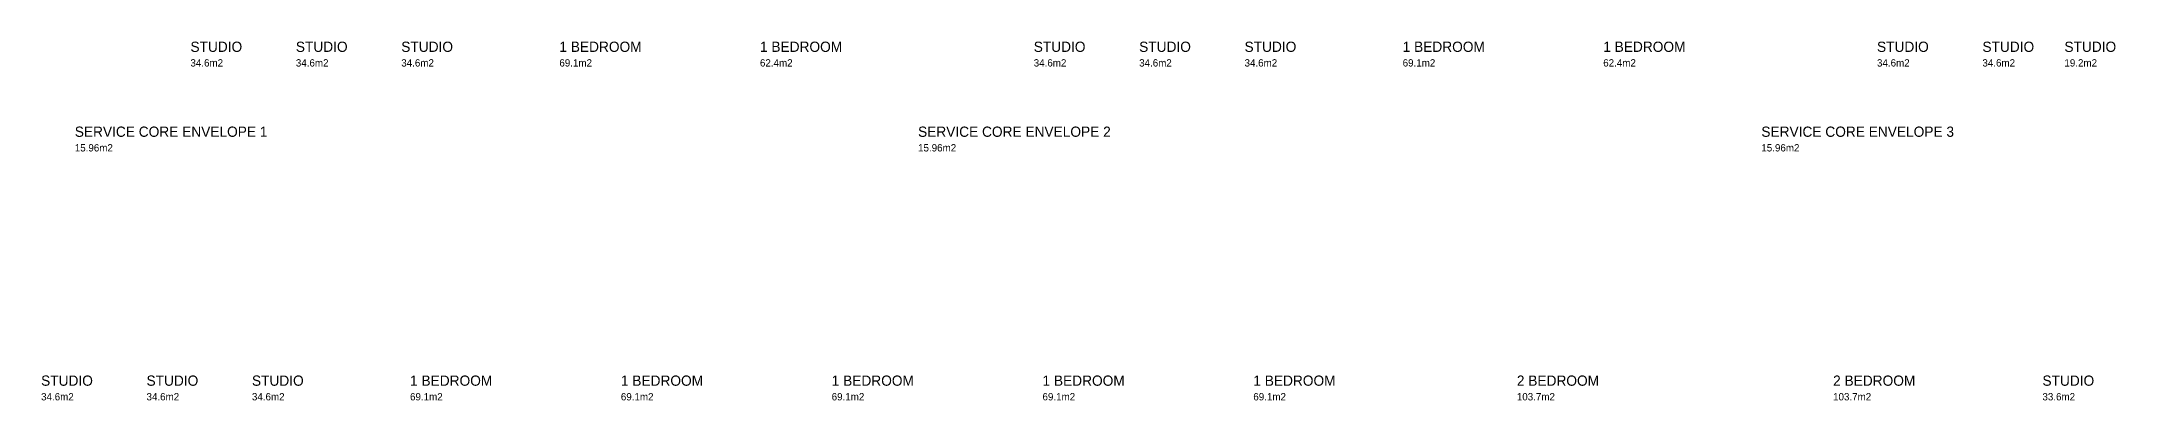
# Model space of a CAD drawing. Header units: metres. Extents: x 18 to 90.7, y -45.8 to 51.3.
# Drawn here: x 19.9 to 90.7, y -45.8 to -33.5 of the extents above.
import ezdxf

# ---------------------------------------------------------------- set-up
doc = ezdxf.new("R2010")
doc.units = ezdxf.units.M
doc.layers.add('A-TEXT', color=3, linetype='Continuous')

msp = doc.modelspace()

# ---------------------------------------------------------------- texts
at = {"layer": 'A-TEXT'}
for s, height, p in [('STUDIO', 0.35, (24.95, -33.9)), ('STUDIO', 0.35, (28.55, -33.9)), ('STUDIO', 0.35, (32.15, -33.9)), ('1 BEDROOM', 0.35, (37.55, -33.9)), ('1 BEDROOM', 0.35, (44.4, -33.9)), ('STUDIO', 0.35, (53.75, -33.9)), ('STUDIO', 0.35, (57.35, -33.9)), ('STUDIO', 0.35, (60.95, -33.9)), ('1 BEDROOM', 0.35, (66.35, -33.9)), ('1 BEDROOM', 0.35, (73.2, -33.9)), ('STUDIO', 0.35, (82.55, -33.9)), ('STUDIO', 0.35, (86.15, -33.9)), ('STUDIO', 0.35, (88.95, -33.9)), ('34.6m2', 0.25, (24.95, -34.4)), ('34.6m2', 0.25, (28.55, -34.4)), ('34.6m2', 0.25, (32.15, -34.4)), ('69.1m2', 0.25, (37.55, -34.4)), ('62.4m2', 0.25, (44.4, -34.4)), ('34.6m2', 0.25, (53.75, -34.4)), ('34.6m2', 0.25, (57.35, -34.4)), ('34.6m2', 0.25, (60.95, -34.4)), ('69.1m2', 0.25, (66.35, -34.4)), ('62.4m2', 0.25, (73.2, -34.4)), ('34.6m2', 0.25, (82.55, -34.4)), ('34.6m2', 0.25, (86.15, -34.4)), ('19.2m2', 0.25, (88.95, -34.4)), ('SERVICE CORE ENVELOPE 1', 0.35, (21, -36.8)), ('SERVICE CORE ENVELOPE 2', 0.35, (49.8, -36.8)), ('SERVICE CORE ENVELOPE 3', 0.35, (78.6, -36.8)), ('15.96m2', 0.25, (21, -37.3)), ('15.96m2', 0.25, (49.8, -37.3)), ('15.96m2', 0.25, (78.6, -37.3)), ('STUDIO', 0.35, (19.85, -45.3)), ('STUDIO', 0.35, (23.45, -45.3)), ('STUDIO', 0.35, (27.05, -45.3)), ('1 BEDROOM', 0.35, (32.45, -45.3)), ('1 BEDROOM', 0.35, (39.65, -45.3)), ('1 BEDROOM', 0.35, (46.85, -45.3)), ('1 BEDROOM', 0.35, (54.05, -45.3)), ('1 BEDROOM', 0.35, (61.25, -45.3)), ('2 BEDROOM', 0.35, (70.25, -45.3)), ('2 BEDROOM', 0.35, (81.05, -45.3)), ('STUDIO', 0.35, (88.2, -45.3)), ('34.6m2', 0.25, (19.85, -45.8)), ('34.6m2', 0.25, (23.45, -45.8)), ('34.6m2', 0.25, (27.05, -45.8)), ('69.1m2', 0.25, (32.45, -45.8)), ('69.1m2', 0.25, (39.65, -45.8)), ('69.1m2', 0.25, (46.85, -45.8)), ('69.1m2', 0.25, (54.05, -45.8)), ('69.1m2', 0.25, (61.25, -45.8)), ('103.7m2', 0.25, (70.25, -45.8)), ('103.7m2', 0.25, (81.05, -45.8)), ('33.6m2', 0.25, (88.2, -45.8))]:
    msp.add_text(s, height=height, dxfattribs=at).set_placement(p)

doc.saveas('drawing.dxf')
